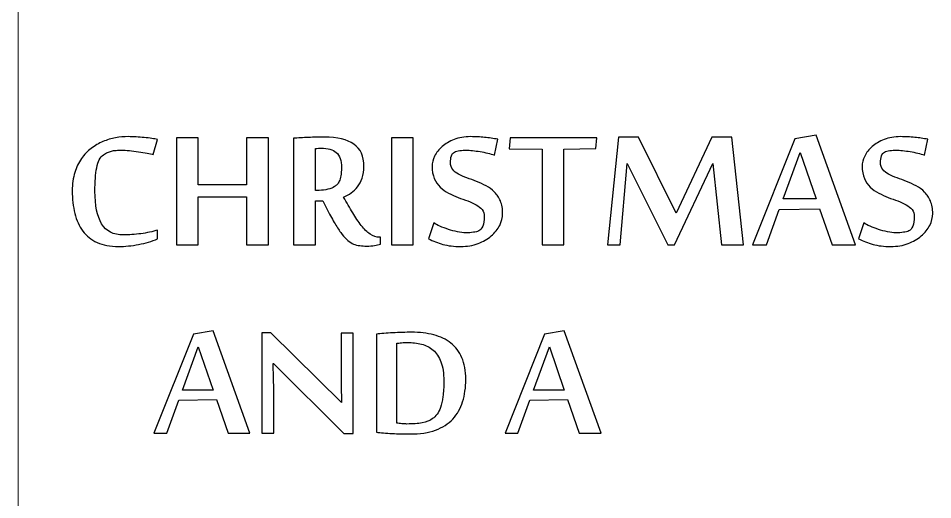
# Model space of a CAD drawing. Header units: millimetres. Extents: x -127 to 127, y -90 to 89.
# Drawn here: x -0.2 to 67.6, y 4.6 to 40.3 of the extents above; entities that cross this region are included whole.
import ezdxf

# ---------------------------------------------------------------- set-up
doc = ezdxf.new("R2010")
doc.units = ezdxf.units.MM
doc.header["$MEASUREMENT"] = 0
doc.layers.add('Layer 1', color=7, linetype='Continuous')

msp = doc.modelspace()

# ---------------------------------------------------------------- linework, layer by layer
at = {"layer": 'Layer 1', "color": 5, "lineweight": 9}
msp.add_open_spline([(-0.2218, 88.824), (-0.2218, 88.824), (-0.2218, -89.5053), (-0.2218, -89.5053)], degree=3, dxfattribs=at)
at = {"layer": 'Layer 1'}
for points, knots in [([(7.2124, 23.398), (6.5933, 23.398), (6.0641, 23.4985), (5.6275, 23.697), (5.6275, 23.697), (5.191, 23.8954), (4.8364, 24.1785), (4.5639, 24.541), (4.5639, 24.541), (4.294, 24.9061), (4.0956, 25.3427), (3.9712, 25.848), (3.9712, 25.848), (3.8469, 26.356), (3.786, 26.9196), (3.786, 27.5387), (3.786, 27.5387), (3.786, 28.0414), (3.8469, 28.4886), (3.9686, 28.8801), (3.9686, 28.8801), (4.0903, 29.2744), (4.2543, 29.6183), (4.4607, 29.9173), (4.4607, 29.9173), (4.6671, 30.2136), (4.9105, 30.4676), (5.1883, 30.674), (5.1883, 30.674), (5.4635, 30.8804), (5.7545, 31.0471), (6.0614, 31.1767), (6.0614, 31.1767), (6.3657, 31.3064), (6.6779, 31.399), (7.0007, 31.4572), (7.0007, 31.4572), (7.3209, 31.5127), (7.6304, 31.5419), (7.932, 31.5419), (7.932, 31.5419), (8.1173, 31.5419), (8.3157, 31.5366), (8.5247, 31.5233), (8.5247, 31.5233), (8.7337, 31.5101), (8.9375, 31.4942), (9.1333, 31.4757), (9.1333, 31.4757), (9.3317, 31.4572), (9.5143, 31.436), (9.6862, 31.4096), (9.6862, 31.4096), (9.8556, 31.3857), (9.9958, 31.3593), (10.1043, 31.3328), (10.1043, 31.3328), (10.1043, 31.3328), (9.8, 30.2084), (9.8, 30.2084), (9.8, 30.2084), (9.6915, 30.2375), (9.5381, 30.2745), (9.337, 30.3142), (9.337, 30.3142), (9.1385, 30.3539), (8.9242, 30.3909), (8.6967, 30.4253), (8.6967, 30.4253), (8.4692, 30.4571), (8.2443, 30.4862), (8.0247, 30.5073), (8.0247, 30.5073), (7.8024, 30.5311), (7.6172, 30.5417), (7.4664, 30.5417), (7.4664, 30.5417), (7.3023, 30.5417), (7.1568, 30.5364), (7.0325, 30.5259), (7.0325, 30.5259), (6.9081, 30.5153), (6.7943, 30.4967), (6.6912, 30.4729), (6.6912, 30.4729), (6.5853, 30.4465), (6.4874, 30.4121), (6.3895, 30.3671), (6.3895, 30.3671), (6.2943, 30.3221), (6.1964, 30.2639), (6.0985, 30.1925), (6.0985, 30.1925), (5.8498, 30.0258), (5.6831, 29.7109), (5.5984, 29.2426), (5.5984, 29.2426), (5.5111, 28.7743), (5.4688, 28.1922), (5.4688, 27.499), (5.4688, 27.499), (5.4688, 26.438), (5.6355, 25.6337), (5.9662, 25.0807), (5.9662, 25.0807), (6.2969, 24.5304), (6.834, 24.2552), (7.5722, 24.2552), (7.5722, 24.2552), (7.7812, 24.2552), (7.9955, 24.2632), (8.2178, 24.279), (8.2178, 24.279), (8.44, 24.2923), (8.6623, 24.3161), (8.8819, 24.3478), (8.8819, 24.3478), (9.1015, 24.3769), (9.3158, 24.414), (9.5248, 24.4616), (9.5248, 24.4616), (9.7365, 24.5066), (9.9349, 24.5595), (10.1202, 24.6204), (10.1202, 24.6204), (10.1202, 24.6204), (10.1202, 23.9668), (10.1202, 23.9668), (10.1202, 23.9668), (9.9138, 23.8742), (9.6889, 23.7949), (9.4508, 23.7261), (9.4508, 23.7261), (9.21, 23.6546), (8.9613, 23.5964), (8.7099, 23.5488), (8.7099, 23.5488), (8.4559, 23.4985), (8.2019, 23.4615), (7.9506, 23.4377), (7.9506, 23.4377), (7.6966, 23.4112), (7.4505, 23.398), (7.2124, 23.398)], [0, 0, 0, 0, 0.027027, 0.027027, 0.027027, 0.027027, 0.0540541, 0.0540541, 0.0540541, 0.0540541, 0.0810811, 0.0810811, 0.0810811, 0.0810811, 0.1081081, 0.1081081, 0.1081081, 0.1081081, 0.1351351, 0.1351351, 0.1351351, 0.1351351, 0.1621622, 0.1621622, 0.1621622, 0.1621622, 0.1891892, 0.1891892, 0.1891892, 0.1891892, 0.2162162, 0.2162162, 0.2162162, 0.2162162, 0.2432432, 0.2432432, 0.2432432, 0.2432432, 0.2702703, 0.2702703, 0.2702703, 0.2702703, 0.2972973, 0.2972973, 0.2972973, 0.2972973, 0.3243243, 0.3243243, 0.3243243, 0.3243243, 0.3513514, 0.3513514, 0.3513514, 0.3513514, 0.3783784, 0.3783784, 0.3783784, 0.3783784, 0.4054054, 0.4054054, 0.4054054, 0.4054054, 0.4324324, 0.4324324, 0.4324324, 0.4324324, 0.4594595, 0.4594595, 0.4594595, 0.4594595, 0.4864865, 0.4864865, 0.4864865, 0.4864865, 0.5135135, 0.5135135, 0.5135135, 0.5135135, 0.5405405, 0.5405405, 0.5405405, 0.5405405, 0.5675676, 0.5675676, 0.5675676, 0.5675676, 0.5945946, 0.5945946, 0.5945946, 0.5945946, 0.6216216, 0.6216216, 0.6216216, 0.6216216, 0.6486486, 0.6486486, 0.6486486, 0.6486486, 0.6756757, 0.6756757, 0.6756757, 0.6756757, 0.7027027, 0.7027027, 0.7027027, 0.7027027, 0.7297297, 0.7297297, 0.7297297, 0.7297297, 0.7567568, 0.7567568, 0.7567568, 0.7567568, 0.7837838, 0.7837838, 0.7837838, 0.7837838, 0.8108108, 0.8108108, 0.8108108, 0.8108108, 0.8378378, 0.8378378, 0.8378378, 0.8378378, 0.8648649, 0.8648649, 0.8648649, 0.8648649, 0.8918919, 0.8918919, 0.8918919, 0.8918919, 0.9189189, 0.9189189, 0.9189189, 0.9189189, 0.9459459, 0.9459459, 0.9459459, 0.9459459, 1, 1, 1, 1]), ([(16.7268, 23.5091), (16.7268, 23.5091), (16.7268, 27.081), (16.7268, 27.081), (16.7268, 27.081), (16.7268, 27.081), (13.1391, 27.081), (13.1391, 27.081), (13.1391, 27.081), (13.1391, 27.081), (13.1391, 23.5091), (13.1391, 23.5091), (13.1391, 23.5091), (13.1391, 23.5091), (11.5198, 23.5091), (11.5198, 23.5091), (11.5198, 23.5091), (11.5198, 23.5091), (11.5198, 31.4466), (11.5198, 31.4466), (11.5198, 31.4466), (11.5198, 31.4466), (13.1391, 31.4466), (13.1391, 31.4466), (13.1391, 31.4466), (13.1391, 31.4466), (13.1391, 27.97), (13.1391, 27.97), (13.1391, 27.97), (13.1391, 27.97), (16.7268, 27.97), (16.7268, 27.97), (16.7268, 27.97), (16.7268, 27.97), (16.7268, 31.4466), (16.7268, 31.4466), (16.7268, 31.4466), (16.7268, 31.4466), (18.3461, 31.4466), (18.3461, 31.4466), (18.3461, 31.4466), (18.3461, 31.4466), (18.3461, 23.5091), (18.3461, 23.5091), (18.3461, 23.5091), (18.3461, 23.5091), (16.7268, 23.5091), (16.7268, 23.5091)], [0, 0, 0, 0, 0.0769231, 0.0769231, 0.0769231, 0.0769231, 0.1538462, 0.1538462, 0.1538462, 0.1538462, 0.2307692, 0.2307692, 0.2307692, 0.2307692, 0.3076923, 0.3076923, 0.3076923, 0.3076923, 0.3846154, 0.3846154, 0.3846154, 0.3846154, 0.4615385, 0.4615385, 0.4615385, 0.4615385, 0.5384615, 0.5384615, 0.5384615, 0.5384615, 0.6153846, 0.6153846, 0.6153846, 0.6153846, 0.6923077, 0.6923077, 0.6923077, 0.6923077, 0.7692308, 0.7692308, 0.7692308, 0.7692308, 0.8461538, 0.8461538, 0.8461538, 0.8461538, 1, 1, 1, 1]), ([(22.3704, 26.7794), (22.3704, 26.7794), (21.828, 26.7794), (21.828, 26.7794), (21.828, 26.7794), (21.828, 26.7794), (21.828, 23.5091), (21.828, 23.5091), (21.828, 23.5091), (21.828, 23.5091), (20.2087, 23.5091), (20.2087, 23.5091), (20.2087, 23.5091), (20.2087, 23.5091), (20.2087, 31.4254), (20.2087, 31.4254), (20.2087, 31.4254), (20.3701, 31.436), (20.5421, 31.4466), (20.7326, 31.4572), (20.7326, 31.4572), (20.9205, 31.4651), (21.1136, 31.4757), (21.312, 31.4836), (21.312, 31.4836), (21.5131, 31.4916), (21.7142, 31.4969), (21.9179, 31.5022), (21.9179, 31.5022), (22.1217, 31.5075), (22.3175, 31.5101), (22.5027, 31.5101), (22.5027, 31.5101), (23.4631, 31.5101), (24.1907, 31.3355), (24.6881, 30.9836), (24.6881, 30.9836), (25.1829, 30.6317), (25.4316, 30.0866), (25.4316, 29.3432), (25.4316, 29.3432), (25.4316, 29.0124), (25.3893, 28.724), (25.3046, 28.4753), (25.3046, 28.4753), (25.2173, 28.2266), (25.1062, 28.0123), (24.9659, 27.8297), (24.9659, 27.8297), (24.8284, 27.6445), (24.667, 27.4911), (24.487, 27.3667), (24.487, 27.3667), (24.3045, 27.245), (24.1166, 27.1392), (23.9208, 27.0492), (23.9208, 27.0492), (24.159, 26.6444), (24.3839, 26.2608), (24.5982, 25.9009), (24.5982, 25.9009), (24.8125, 25.5411), (25.0241, 25.2262), (25.2358, 24.9564), (25.2358, 24.9564), (25.4475, 24.6865), (25.6644, 24.4722), (25.8867, 24.3161), (25.8867, 24.3161), (26.1089, 24.16), (26.3471, 24.0806), (26.5984, 24.0806), (26.5984, 24.0806), (26.5984, 24.0806), (26.654, 24.0806), (26.654, 24.0806), (26.654, 24.0806), (26.654, 24.0806), (26.654, 23.57), (26.654, 23.57), (26.654, 23.57), (26.5243, 23.5303), (26.3788, 23.4959), (26.2121, 23.4694), (26.2121, 23.4694), (26.0481, 23.443), (25.8602, 23.4297), (25.6539, 23.4297), (25.6539, 23.4297), (25.4581, 23.4297), (25.2781, 23.4403), (25.1167, 23.4615), (25.1167, 23.4615), (24.9527, 23.48), (24.8019, 23.5223), (24.659, 23.5805), (24.659, 23.5805), (24.5161, 23.6387), (24.3786, 23.7261), (24.241, 23.8398), (24.241, 23.8398), (24.1034, 23.9536), (23.9632, 24.1018), (23.8176, 24.2896), (23.8176, 24.2896), (23.6748, 24.4748), (23.5187, 24.7024), (23.3546, 24.9722), (23.3546, 24.9722), (23.1879, 25.2448), (23.008, 25.5676), (22.8122, 25.9433), (22.8122, 25.9433), (22.8122, 25.9433), (22.3704, 26.7794), (22.3704, 26.7794)], [0, 0, 0, 0, 0.0333333, 0.0333333, 0.0333333, 0.0333333, 0.0666667, 0.0666667, 0.0666667, 0.0666667, 0.1, 0.1, 0.1, 0.1, 0.1333333, 0.1333333, 0.1333333, 0.1333333, 0.1666667, 0.1666667, 0.1666667, 0.1666667, 0.2, 0.2, 0.2, 0.2, 0.2333333, 0.2333333, 0.2333333, 0.2333333, 0.2666667, 0.2666667, 0.2666667, 0.2666667, 0.3, 0.3, 0.3, 0.3, 0.3333333, 0.3333333, 0.3333333, 0.3333333, 0.3666667, 0.3666667, 0.3666667, 0.3666667, 0.4, 0.4, 0.4, 0.4, 0.4333333, 0.4333333, 0.4333333, 0.4333333, 0.4666667, 0.4666667, 0.4666667, 0.4666667, 0.5, 0.5, 0.5, 0.5, 0.5333333, 0.5333333, 0.5333333, 0.5333333, 0.5666667, 0.5666667, 0.5666667, 0.5666667, 0.6, 0.6, 0.6, 0.6, 0.6333333, 0.6333333, 0.6333333, 0.6333333, 0.6666667, 0.6666667, 0.6666667, 0.6666667, 0.7, 0.7, 0.7, 0.7, 0.7333333, 0.7333333, 0.7333333, 0.7333333, 0.7666667, 0.7666667, 0.7666667, 0.7666667, 0.8, 0.8, 0.8, 0.8, 0.8333333, 0.8333333, 0.8333333, 0.8333333, 0.8666667, 0.8666667, 0.8666667, 0.8666667, 0.9, 0.9, 0.9, 0.9, 0.9333333, 0.9333333, 0.9333333, 0.9333333, 1, 1, 1, 1]), ([(29.0908, 23.5091), (29.0908, 23.5091), (27.4715, 23.5091), (27.4715, 23.5091), (27.4715, 23.5091), (27.4715, 23.5091), (27.4715, 31.4466), (27.4715, 31.4466), (27.4715, 31.4466), (27.4715, 31.4466), (29.0908, 31.4466), (29.0908, 31.4466), (29.0908, 31.4466), (29.0908, 31.4466), (29.0908, 23.5091), (29.0908, 23.5091)], [0, 0, 0, 0, 0.2, 0.2, 0.2, 0.2, 0.4, 0.4, 0.4, 0.4, 0.6, 0.6, 0.6, 0.6, 1, 1, 1, 1]), ([(35.7292, 25.8321), (35.7292, 25.5437), (35.6551, 25.2554), (35.5096, 24.9643), (35.5096, 24.9643), (35.3614, 24.6759), (35.1524, 24.414), (34.8799, 24.1811), (34.8799, 24.1811), (34.61, 23.9483), (34.2819, 23.7605), (33.9009, 23.6149), (33.9009, 23.6149), (33.5173, 23.4694), (33.0887, 23.398), (32.6151, 23.398), (32.6151, 23.398), (32.3558, 23.398), (32.1203, 23.4112), (31.906, 23.4377), (31.906, 23.4377), (31.6917, 23.4615), (31.4879, 23.5012), (31.2974, 23.5514), (31.2974, 23.5514), (31.1069, 23.6044), (30.9244, 23.6652), (30.7471, 23.734), (30.7471, 23.734), (30.5725, 23.8028), (30.3952, 23.8822), (30.2206, 23.9695), (30.2206, 23.9695), (30.2206, 23.9695), (30.6175, 25.1442), (30.6175, 25.1442), (30.6175, 25.1442), (30.7312, 25.0675), (30.8847, 24.9855), (31.0778, 24.9035), (31.0778, 24.9035), (31.271, 24.8188), (31.48, 24.7394), (31.6996, 24.668), (31.6996, 24.668), (31.9192, 24.5965), (32.1415, 24.5357), (32.369, 24.4881), (32.369, 24.4881), (32.5965, 24.4378), (32.8056, 24.414), (32.9908, 24.414), (32.9908, 24.414), (33.4194, 24.414), (33.7422, 24.4616), (33.9591, 24.5542), (33.9591, 24.5542), (34.0782, 24.6045), (34.1761, 24.7209), (34.2502, 24.9035), (34.2502, 24.9035), (34.3269, 25.0834), (34.364, 25.3215), (34.364, 25.6152), (34.364, 25.6152), (34.364, 25.8242), (34.3084, 25.9962), (34.1973, 26.1311), (34.1973, 26.1311), (34.0861, 26.2687), (33.9406, 26.3904), (33.7581, 26.4936), (33.7581, 26.4936), (33.5781, 26.5968), (33.3691, 26.6894), (33.1363, 26.7714), (33.1363, 26.7714), (32.9035, 26.8534), (32.668, 26.9434), (32.4272, 27.036), (32.4272, 27.036), (32.1864, 27.1286), (31.951, 27.2371), (31.7181, 27.3588), (31.7181, 27.3588), (31.4853, 27.4779), (31.2763, 27.6287), (31.0963, 27.8086), (31.0963, 27.8086), (30.9138, 27.9859), (30.7683, 28.2002), (30.6571, 28.4515), (30.6571, 28.4515), (30.546, 28.7029), (30.4905, 29.0045), (30.4905, 29.3617), (30.4905, 29.3617), (30.4905, 29.5945), (30.554, 29.8406), (30.681, 30.0999), (30.681, 30.0999), (30.808, 30.3592), (30.9905, 30.592), (31.2339, 30.8063), (31.2339, 30.8063), (31.4773, 31.018), (31.7763, 31.1926), (32.1282, 31.3328), (32.1282, 31.3328), (32.4828, 31.4731), (32.8876, 31.5419), (33.3427, 31.5419), (33.3427, 31.5419), (33.7078, 31.5419), (34.0597, 31.5233), (34.3931, 31.4889), (34.3931, 31.4889), (34.7238, 31.4519), (35.0492, 31.4069), (35.3641, 31.3487), (35.3641, 31.3487), (35.3641, 31.3487), (35.1154, 30.1766), (35.1154, 30.1766), (35.1154, 30.1766), (34.9672, 30.2269), (34.8005, 30.2745), (34.618, 30.3168), (34.618, 30.3168), (34.4327, 30.3618), (34.2475, 30.4015), (34.0544, 30.4332), (34.0544, 30.4332), (33.8639, 30.465), (33.6787, 30.4915), (33.4988, 30.5126), (33.4988, 30.5126), (33.3162, 30.5311), (33.1575, 30.5417), (33.0172, 30.5417), (33.0172, 30.5417), (32.8664, 30.5417), (32.7103, 30.5338), (32.5489, 30.5153), (32.5489, 30.5153), (32.3875, 30.4967), (32.2526, 30.4597), (32.1494, 30.4041), (32.1494, 30.4041), (32.0462, 30.3459), (31.9721, 30.248), (31.9245, 30.1105), (31.9245, 30.1105), (31.8795, 29.9729), (31.8557, 29.8062), (31.8557, 29.6104), (31.8557, 29.6104), (31.8557, 29.4093), (31.9113, 29.24), (32.0224, 29.1077), (32.0224, 29.1077), (32.1335, 28.9727), (32.279, 28.8563), (32.459, 28.7584), (32.459, 28.7584), (32.6415, 28.6579), (32.8479, 28.5679), (33.0807, 28.4859), (33.0807, 28.4859), (33.3109, 28.4039), (33.549, 28.3139), (33.7925, 28.2187), (33.7925, 28.2187), (34.0359, 28.1234), (34.274, 28.015), (34.5042, 27.8932), (34.5042, 27.8932), (34.737, 27.7715), (34.9434, 27.6181), (35.126, 27.4355), (35.126, 27.4355), (35.3059, 27.2503), (35.4514, 27.0307), (35.5625, 26.7714), (35.5625, 26.7714), (35.6736, 26.5121), (35.7292, 26.1999), (35.7292, 25.8321)], [0, 0, 0, 0, 0.0208333, 0.0208333, 0.0208333, 0.0208333, 0.0416667, 0.0416667, 0.0416667, 0.0416667, 0.0625, 0.0625, 0.0625, 0.0625, 0.0833333, 0.0833333, 0.0833333, 0.0833333, 0.1041667, 0.1041667, 0.1041667, 0.1041667, 0.125, 0.125, 0.125, 0.125, 0.1458333, 0.1458333, 0.1458333, 0.1458333, 0.1666667, 0.1666667, 0.1666667, 0.1666667, 0.1875, 0.1875, 0.1875, 0.1875, 0.2083333, 0.2083333, 0.2083333, 0.2083333, 0.2291667, 0.2291667, 0.2291667, 0.2291667, 0.25, 0.25, 0.25, 0.25, 0.2708333, 0.2708333, 0.2708333, 0.2708333, 0.2916667, 0.2916667, 0.2916667, 0.2916667, 0.3125, 0.3125, 0.3125, 0.3125, 0.3333333, 0.3333333, 0.3333333, 0.3333333, 0.3541667, 0.3541667, 0.3541667, 0.3541667, 0.375, 0.375, 0.375, 0.375, 0.3958333, 0.3958333, 0.3958333, 0.3958333, 0.4166667, 0.4166667, 0.4166667, 0.4166667, 0.4375, 0.4375, 0.4375, 0.4375, 0.4583333, 0.4583333, 0.4583333, 0.4583333, 0.4791667, 0.4791667, 0.4791667, 0.4791667, 0.5, 0.5, 0.5, 0.5, 0.5208333, 0.5208333, 0.5208333, 0.5208333, 0.5416667, 0.5416667, 0.5416667, 0.5416667, 0.5625, 0.5625, 0.5625, 0.5625, 0.5833333, 0.5833333, 0.5833333, 0.5833333, 0.6041667, 0.6041667, 0.6041667, 0.6041667, 0.625, 0.625, 0.625, 0.625, 0.6458333, 0.6458333, 0.6458333, 0.6458333, 0.6666667, 0.6666667, 0.6666667, 0.6666667, 0.6875, 0.6875, 0.6875, 0.6875, 0.7083333, 0.7083333, 0.7083333, 0.7083333, 0.7291667, 0.7291667, 0.7291667, 0.7291667, 0.75, 0.75, 0.75, 0.75, 0.7708333, 0.7708333, 0.7708333, 0.7708333, 0.7916667, 0.7916667, 0.7916667, 0.7916667, 0.8125, 0.8125, 0.8125, 0.8125, 0.8333333, 0.8333333, 0.8333333, 0.8333333, 0.8541667, 0.8541667, 0.8541667, 0.8541667, 0.875, 0.875, 0.875, 0.875, 0.8958333, 0.8958333, 0.8958333, 0.8958333, 0.9166667, 0.9166667, 0.9166667, 0.9166667, 0.9375, 0.9375, 0.9375, 0.9375, 0.9583333, 0.9583333, 0.9583333, 0.9583333, 1, 1, 1, 1]), ([(38.6555, 23.5091), (38.6555, 23.5091), (38.6555, 30.6052), (38.6555, 30.6052), (38.6555, 30.6052), (38.6555, 30.6052), (36.2107, 30.6449), (36.2107, 30.6449), (36.2107, 30.6449), (36.2107, 30.6449), (36.2875, 31.4466), (36.2875, 31.4466), (36.2875, 31.4466), (36.2875, 31.4466), (42.7195, 31.4466), (42.7195, 31.4466), (42.7195, 31.4466), (42.7195, 31.4466), (42.6427, 30.6661), (42.6427, 30.6661), (42.6427, 30.6661), (42.6427, 30.6661), (40.2747, 30.6052), (40.2747, 30.6052), (40.2747, 30.6052), (40.2747, 30.6052), (40.2747, 23.5091), (40.2747, 23.5091), (40.2747, 23.5091), (40.2747, 23.5091), (38.6555, 23.5091), (38.6555, 23.5091)], [0, 0, 0, 0, 0.1111111, 0.1111111, 0.1111111, 0.1111111, 0.2222222, 0.2222222, 0.2222222, 0.2222222, 0.3333333, 0.3333333, 0.3333333, 0.3333333, 0.4444444, 0.4444444, 0.4444444, 0.4444444, 0.5555556, 0.5555556, 0.5555556, 0.5555556, 0.6666667, 0.6666667, 0.6666667, 0.6666667, 0.7777778, 0.7777778, 0.7777778, 0.7777778, 1, 1, 1, 1]), ([(51.9799, 23.5091), (51.9799, 23.5091), (51.329, 29.5575), (51.329, 29.5575), (51.329, 29.5575), (51.329, 29.5575), (48.4715, 23.5091), (48.4715, 23.5091), (48.4715, 23.5091), (48.4715, 23.5091), (47.9768, 23.5091), (47.9768, 23.5091), (47.9768, 23.5091), (47.9768, 23.5091), (44.9737, 29.5575), (44.9737, 29.5575), (44.9737, 29.5575), (44.9737, 29.5575), (44.4393, 23.5091), (44.4393, 23.5091), (44.4393, 23.5091), (44.4393, 23.5091), (43.5027, 23.5091), (43.5027, 23.5091), (43.5027, 23.5091), (43.5027, 23.5091), (44.3176, 31.4942), (44.3176, 31.4942), (44.3176, 31.4942), (44.3176, 31.4942), (45.8178, 31.4942), (45.8178, 31.4942), (45.8178, 31.4942), (45.8178, 31.4942), (48.6038, 25.8718), (48.6038, 25.8718), (48.6038, 25.8718), (48.6038, 25.8718), (51.2655, 31.4942), (51.2655, 31.4942), (51.2655, 31.4942), (51.2655, 31.4942), (52.7313, 31.4942), (52.7313, 31.4942), (52.7313, 31.4942), (52.7313, 31.4942), (53.615, 23.5091), (53.615, 23.5091), (53.615, 23.5091), (53.615, 23.5091), (51.9799, 23.5091), (51.9799, 23.5091)], [0, 0, 0, 0, 0.0714286, 0.0714286, 0.0714286, 0.0714286, 0.1428571, 0.1428571, 0.1428571, 0.1428571, 0.2142857, 0.2142857, 0.2142857, 0.2142857, 0.2857143, 0.2857143, 0.2857143, 0.2857143, 0.3571429, 0.3571429, 0.3571429, 0.3571429, 0.4285714, 0.4285714, 0.4285714, 0.4285714, 0.5, 0.5, 0.5, 0.5, 0.5714286, 0.5714286, 0.5714286, 0.5714286, 0.6428571, 0.6428571, 0.6428571, 0.6428571, 0.7142857, 0.7142857, 0.7142857, 0.7142857, 0.7857143, 0.7857143, 0.7857143, 0.7857143, 0.8571429, 0.8571429, 0.8571429, 0.8571429, 1, 1, 1, 1]), ([(60.1767, 23.5091), (60.1767, 23.5091), (59.2506, 26.184), (59.2506, 26.184), (59.2506, 26.184), (59.2506, 26.184), (56.2609, 26.1444), (56.2609, 26.1444), (56.2609, 26.1444), (56.2609, 26.1444), (55.3004, 23.5091), (55.3004, 23.5091), (55.3004, 23.5091), (55.3004, 23.5091), (54.2765, 23.5091), (54.2765, 23.5091), (54.2765, 23.5091), (54.2765, 23.5091), (57.4197, 31.3805), (57.4197, 31.3805), (57.4197, 31.3805), (57.4197, 31.3805), (58.9861, 31.653), (58.9861, 31.653), (58.9861, 31.653), (58.9861, 31.653), (61.9124, 23.5091), (61.9124, 23.5091), (61.9124, 23.5091), (61.9124, 23.5091), (60.1767, 23.5091), (60.1767, 23.5091)], [0, 0, 0, 0, 0.1111111, 0.1111111, 0.1111111, 0.1111111, 0.2222222, 0.2222222, 0.2222222, 0.2222222, 0.3333333, 0.3333333, 0.3333333, 0.3333333, 0.4444444, 0.4444444, 0.4444444, 0.4444444, 0.5555556, 0.5555556, 0.5555556, 0.5555556, 0.6666667, 0.6666667, 0.6666667, 0.6666667, 0.7777778, 0.7777778, 0.7777778, 0.7777778, 1, 1, 1, 1]), ([(67.6485, 25.8321), (67.6485, 25.5437), (67.5744, 25.2554), (67.4289, 24.9643), (67.4289, 24.9643), (67.2807, 24.6759), (67.0717, 24.414), (66.7992, 24.1811), (66.7992, 24.1811), (66.5293, 23.9483), (66.2012, 23.7605), (65.8202, 23.6149), (65.8202, 23.6149), (65.4366, 23.4694), (65.008, 23.398), (64.5344, 23.398), (64.5344, 23.398), (64.2751, 23.398), (64.0396, 23.4112), (63.8253, 23.4377), (63.8253, 23.4377), (63.611, 23.4615), (63.4072, 23.5012), (63.2167, 23.5514), (63.2167, 23.5514), (63.0262, 23.6044), (62.8437, 23.6652), (62.6664, 23.734), (62.6664, 23.734), (62.4918, 23.8028), (62.3145, 23.8822), (62.1399, 23.9695), (62.1399, 23.9695), (62.1399, 23.9695), (62.5368, 25.1442), (62.5368, 25.1442), (62.5368, 25.1442), (62.6505, 25.0675), (62.804, 24.9855), (62.9971, 24.9035), (62.9971, 24.9035), (63.1903, 24.8188), (63.3993, 24.7394), (63.6189, 24.668), (63.6189, 24.668), (63.8385, 24.5965), (64.0608, 24.5357), (64.2883, 24.4881), (64.2883, 24.4881), (64.5158, 24.4378), (64.7249, 24.414), (64.9101, 24.414), (64.9101, 24.414), (65.3387, 24.414), (65.6615, 24.4616), (65.8784, 24.5542), (65.8784, 24.5542), (65.9975, 24.6045), (66.0954, 24.7209), (66.1695, 24.9035), (66.1695, 24.9035), (66.2462, 25.0834), (66.2833, 25.3215), (66.2833, 25.6152), (66.2833, 25.6152), (66.2833, 25.8242), (66.2277, 25.9962), (66.1166, 26.1311), (66.1166, 26.1311), (66.0054, 26.2687), (65.8599, 26.3904), (65.6774, 26.4936), (65.6774, 26.4936), (65.4974, 26.5968), (65.2884, 26.6894), (65.0556, 26.7714), (65.0556, 26.7714), (64.8228, 26.8534), (64.5873, 26.9434), (64.3465, 27.036), (64.3465, 27.036), (64.1057, 27.1286), (63.8703, 27.2371), (63.6374, 27.3588), (63.6374, 27.3588), (63.4046, 27.4779), (63.1956, 27.6287), (63.0156, 27.8086), (63.0156, 27.8086), (62.8331, 27.9859), (62.6876, 28.2002), (62.5764, 28.4515), (62.5764, 28.4515), (62.4653, 28.7029), (62.4098, 29.0045), (62.4098, 29.3617), (62.4098, 29.3617), (62.4098, 29.5945), (62.4733, 29.8406), (62.6003, 30.0999), (62.6003, 30.0999), (62.7273, 30.3592), (62.9098, 30.592), (63.1532, 30.8063), (63.1532, 30.8063), (63.3966, 31.018), (63.6956, 31.1926), (64.0475, 31.3328), (64.0475, 31.3328), (64.4021, 31.4731), (64.8069, 31.5419), (65.262, 31.5419), (65.262, 31.5419), (65.6271, 31.5419), (65.979, 31.5233), (66.3124, 31.4889), (66.3124, 31.4889), (66.6431, 31.4519), (66.9685, 31.4069), (67.2834, 31.3487), (67.2834, 31.3487), (67.2834, 31.3487), (67.0347, 30.1766), (67.0347, 30.1766), (67.0347, 30.1766), (66.8865, 30.2269), (66.7198, 30.2745), (66.5373, 30.3168), (66.5373, 30.3168), (66.352, 30.3618), (66.1668, 30.4015), (65.9737, 30.4332), (65.9737, 30.4332), (65.7832, 30.465), (65.598, 30.4915), (65.4181, 30.5126), (65.4181, 30.5126), (65.2355, 30.5311), (65.0768, 30.5417), (64.9365, 30.5417), (64.9365, 30.5417), (64.7857, 30.5417), (64.6296, 30.5338), (64.4682, 30.5153), (64.4682, 30.5153), (64.3068, 30.4967), (64.1719, 30.4597), (64.0687, 30.4041), (64.0687, 30.4041), (63.9655, 30.3459), (63.8914, 30.248), (63.8438, 30.1105), (63.8438, 30.1105), (63.7988, 29.9729), (63.775, 29.8062), (63.775, 29.6104), (63.775, 29.6104), (63.775, 29.4093), (63.8306, 29.24), (63.9417, 29.1077), (63.9417, 29.1077), (64.0528, 28.9727), (64.1983, 28.8563), (64.3783, 28.7584), (64.3783, 28.7584), (64.5608, 28.6579), (64.7672, 28.5679), (65, 28.4859), (65, 28.4859), (65.2302, 28.4039), (65.4683, 28.3139), (65.7118, 28.2187), (65.7118, 28.2187), (65.9552, 28.1234), (66.1933, 28.015), (66.4235, 27.8932), (66.4235, 27.8932), (66.6563, 27.7715), (66.8627, 27.6181), (67.0453, 27.4355), (67.0453, 27.4355), (67.2252, 27.2503), (67.3707, 27.0307), (67.4818, 26.7714), (67.4818, 26.7714), (67.5929, 26.5121), (67.6485, 26.1999), (67.6485, 25.8321)], [0, 0, 0, 0, 0.0208333, 0.0208333, 0.0208333, 0.0208333, 0.0416667, 0.0416667, 0.0416667, 0.0416667, 0.0625, 0.0625, 0.0625, 0.0625, 0.0833333, 0.0833333, 0.0833333, 0.0833333, 0.1041667, 0.1041667, 0.1041667, 0.1041667, 0.125, 0.125, 0.125, 0.125, 0.1458333, 0.1458333, 0.1458333, 0.1458333, 0.1666667, 0.1666667, 0.1666667, 0.1666667, 0.1875, 0.1875, 0.1875, 0.1875, 0.2083333, 0.2083333, 0.2083333, 0.2083333, 0.2291667, 0.2291667, 0.2291667, 0.2291667, 0.25, 0.25, 0.25, 0.25, 0.2708333, 0.2708333, 0.2708333, 0.2708333, 0.2916667, 0.2916667, 0.2916667, 0.2916667, 0.3125, 0.3125, 0.3125, 0.3125, 0.3333333, 0.3333333, 0.3333333, 0.3333333, 0.3541667, 0.3541667, 0.3541667, 0.3541667, 0.375, 0.375, 0.375, 0.375, 0.3958333, 0.3958333, 0.3958333, 0.3958333, 0.4166667, 0.4166667, 0.4166667, 0.4166667, 0.4375, 0.4375, 0.4375, 0.4375, 0.4583333, 0.4583333, 0.4583333, 0.4583333, 0.4791667, 0.4791667, 0.4791667, 0.4791667, 0.5, 0.5, 0.5, 0.5, 0.5208333, 0.5208333, 0.5208333, 0.5208333, 0.5416667, 0.5416667, 0.5416667, 0.5416667, 0.5625, 0.5625, 0.5625, 0.5625, 0.5833333, 0.5833333, 0.5833333, 0.5833333, 0.6041667, 0.6041667, 0.6041667, 0.6041667, 0.625, 0.625, 0.625, 0.625, 0.6458333, 0.6458333, 0.6458333, 0.6458333, 0.6666667, 0.6666667, 0.6666667, 0.6666667, 0.6875, 0.6875, 0.6875, 0.6875, 0.7083333, 0.7083333, 0.7083333, 0.7083333, 0.7291667, 0.7291667, 0.7291667, 0.7291667, 0.75, 0.75, 0.75, 0.75, 0.7708333, 0.7708333, 0.7708333, 0.7708333, 0.7916667, 0.7916667, 0.7916667, 0.7916667, 0.8125, 0.8125, 0.8125, 0.8125, 0.8333333, 0.8333333, 0.8333333, 0.8333333, 0.8541667, 0.8541667, 0.8541667, 0.8541667, 0.875, 0.875, 0.875, 0.875, 0.8958333, 0.8958333, 0.8958333, 0.8958333, 0.9166667, 0.9166667, 0.9166667, 0.9166667, 0.9375, 0.9375, 0.9375, 0.9375, 0.9583333, 0.9583333, 0.9583333, 0.9583333, 1, 1, 1, 1]), ([(22.1058, 27.5572), (22.3333, 27.5572), (22.5529, 27.5837), (22.762, 27.6392), (22.762, 27.6392), (22.971, 27.6922), (23.135, 27.761), (23.2541, 27.843), (23.2541, 27.843), (23.3149, 27.8853), (23.3784, 27.9356), (23.4393, 27.9938), (23.4393, 27.9938), (23.5001, 28.0546), (23.5557, 28.1367), (23.606, 28.2425), (23.606, 28.2425), (23.6536, 28.3483), (23.6933, 28.4806), (23.7224, 28.642), (23.7224, 28.642), (23.7515, 28.8008), (23.7647, 29.0019), (23.7647, 29.2453), (23.7647, 29.2453), (23.7647, 29.5125), (23.733, 29.74), (23.6668, 29.9252), (23.6668, 29.9252), (23.6033, 30.1105), (23.5081, 30.2613), (23.3811, 30.3724), (23.3811, 30.3724), (23.2541, 30.4809), (23.098, 30.5629), (22.9128, 30.6105), (22.9128, 30.6105), (22.7276, 30.6608), (22.5106, 30.6846), (22.2619, 30.6846), (22.2619, 30.6846), (22.2037, 30.6846), (22.1349, 30.682), (22.0529, 30.6767), (22.0529, 30.6767), (21.9709, 30.6714), (21.8941, 30.6634), (21.828, 30.6529), (21.828, 30.6529), (21.828, 30.6529), (21.828, 27.5572), (21.828, 27.5572), (21.828, 27.5572), (21.828, 27.5572), (22.1058, 27.5572), (22.1058, 27.5572)], [0, 0, 0, 0, 0.0666667, 0.0666667, 0.0666667, 0.0666667, 0.1333333, 0.1333333, 0.1333333, 0.1333333, 0.2, 0.2, 0.2, 0.2, 0.2666667, 0.2666667, 0.2666667, 0.2666667, 0.3333333, 0.3333333, 0.3333333, 0.3333333, 0.4, 0.4, 0.4, 0.4, 0.4666667, 0.4666667, 0.4666667, 0.4666667, 0.5333333, 0.5333333, 0.5333333, 0.5333333, 0.6, 0.6, 0.6, 0.6, 0.6666667, 0.6666667, 0.6666667, 0.6666667, 0.7333333, 0.7333333, 0.7333333, 0.7333333, 0.8, 0.8, 0.8, 0.8, 0.8666667, 0.8666667, 0.8666667, 0.8666667, 1, 1, 1, 1]), ([(58.9887, 26.9381), (58.9887, 26.9381), (57.8007, 30.3671), (57.8007, 30.3671), (57.8007, 30.3671), (57.8007, 30.3671), (56.5413, 26.9381), (56.5413, 26.9381), (56.5413, 26.9381), (56.5413, 26.9381), (58.9887, 26.9381), (58.9887, 26.9381)], [0, 0, 0, 0, 0.25, 0.25, 0.25, 0.25, 0.5, 0.5, 0.5, 0.5, 1, 1, 1, 1]), ([(15.352, 9.5546), (15.352, 9.5546), (14.4877, 12.0512), (14.4877, 12.0512), (14.4877, 12.0512), (14.4877, 12.0512), (11.6972, 12.0142), (11.6972, 12.0142), (11.6972, 12.0142), (11.6972, 12.0142), (10.8008, 9.5546), (10.8008, 9.5546), (10.8008, 9.5546), (10.8008, 9.5546), (9.8451, 9.5546), (9.8451, 9.5546), (9.8451, 9.5546), (9.8451, 9.5546), (12.7788, 16.9012), (12.7788, 16.9012), (12.7788, 16.9012), (12.7788, 16.9012), (14.2407, 17.1556), (14.2407, 17.1556), (14.2407, 17.1556), (14.2407, 17.1556), (16.9719, 9.5546), (16.9719, 9.5546), (16.9719, 9.5546), (16.9719, 9.5546), (15.352, 9.5546), (15.352, 9.5546)], [0, 0, 0, 0, 0.1111111, 0.1111111, 0.1111111, 0.1111111, 0.2222222, 0.2222222, 0.2222222, 0.2222222, 0.3333333, 0.3333333, 0.3333333, 0.3333333, 0.4444444, 0.4444444, 0.4444444, 0.4444444, 0.5555556, 0.5555556, 0.5555556, 0.5555556, 0.6666667, 0.6666667, 0.6666667, 0.6666667, 0.7777778, 0.7777778, 0.7777778, 0.7777778, 1, 1, 1, 1]), ([(23.9432, 9.525), (23.9432, 9.525), (18.7178, 14.7108), (18.7178, 14.7108), (18.7178, 14.7108), (18.7178, 14.7108), (18.6981, 14.7108), (18.6981, 14.7108), (18.6981, 14.7108), (18.7055, 14.2762), (18.7154, 13.8761), (18.7253, 13.5107), (18.7253, 13.5107), (18.7302, 13.3551), (18.7351, 13.1995), (18.7376, 13.0439), (18.7376, 13.0439), (18.7401, 12.8859), (18.7425, 12.7427), (18.745, 12.6093), (18.745, 12.6093), (18.7475, 12.4784), (18.7499, 12.3624), (18.7524, 12.2636), (18.7524, 12.2636), (18.7549, 12.1648), (18.7549, 12.0932), (18.7549, 12.0487), (18.7549, 12.0487), (18.7549, 12.0487), (18.7549, 9.5546), (18.7549, 9.5546), (18.7549, 9.5546), (18.7549, 9.5546), (17.8659, 9.5546), (17.8659, 9.5546), (17.8659, 9.5546), (17.8659, 9.5546), (17.8659, 17.0074), (17.8659, 17.0074), (17.8659, 17.0074), (17.8659, 17.0074), (18.5302, 17.0074), (18.5302, 17.0074), (18.5302, 17.0074), (18.5302, 17.0074), (23.7629, 11.8364), (23.7629, 11.8364), (23.7629, 11.8364), (23.7629, 11.8364), (23.7703, 11.8364), (23.7703, 11.8364), (23.7703, 11.8364), (23.7605, 12.2364), (23.7531, 12.6093), (23.7481, 12.9575), (23.7481, 12.9575), (23.7481, 13.1057), (23.7456, 13.2563), (23.7432, 13.4094), (23.7432, 13.4094), (23.7407, 13.56), (23.7382, 13.7057), (23.7358, 13.8416), (23.7358, 13.8416), (23.7333, 13.9799), (23.7333, 14.1058), (23.7333, 14.2219), (23.7333, 14.2219), (23.7333, 14.3379), (23.7333, 14.4318), (23.7333, 14.5034), (23.7333, 14.5034), (23.7333, 14.5034), (23.7333, 16.9629), (23.7333, 16.9629), (23.7333, 16.9629), (23.7333, 16.9629), (24.6223, 16.9629), (24.6223, 16.9629), (24.6223, 16.9629), (24.6223, 16.9629), (24.6223, 9.525), (24.6223, 9.525), (24.6223, 9.525), (24.6223, 9.525), (23.9432, 9.525), (23.9432, 9.525)], [0, 0, 0, 0, 0.0434783, 0.0434783, 0.0434783, 0.0434783, 0.0869565, 0.0869565, 0.0869565, 0.0869565, 0.1304348, 0.1304348, 0.1304348, 0.1304348, 0.173913, 0.173913, 0.173913, 0.173913, 0.2173913, 0.2173913, 0.2173913, 0.2173913, 0.2608696, 0.2608696, 0.2608696, 0.2608696, 0.3043478, 0.3043478, 0.3043478, 0.3043478, 0.3478261, 0.3478261, 0.3478261, 0.3478261, 0.3913043, 0.3913043, 0.3913043, 0.3913043, 0.4347826, 0.4347826, 0.4347826, 0.4347826, 0.4782609, 0.4782609, 0.4782609, 0.4782609, 0.5217391, 0.5217391, 0.5217391, 0.5217391, 0.5652174, 0.5652174, 0.5652174, 0.5652174, 0.6086957, 0.6086957, 0.6086957, 0.6086957, 0.6521739, 0.6521739, 0.6521739, 0.6521739, 0.6956522, 0.6956522, 0.6956522, 0.6956522, 0.7391304, 0.7391304, 0.7391304, 0.7391304, 0.7826087, 0.7826087, 0.7826087, 0.7826087, 0.826087, 0.826087, 0.826087, 0.826087, 0.8695652, 0.8695652, 0.8695652, 0.8695652, 0.9130435, 0.9130435, 0.9130435, 0.9130435, 1, 1, 1, 1]), ([(26.3534, 16.8987), (26.5114, 16.9185), (26.6966, 16.9383), (26.909, 16.9531), (26.909, 16.9531), (27.1214, 16.9704), (27.3461, 16.9852), (27.5807, 16.9975), (27.5807, 16.9975), (27.8178, 17.0099), (28.0548, 17.0197), (28.2919, 17.0272), (28.2919, 17.0272), (28.5314, 17.0346), (28.7562, 17.037), (28.9685, 17.037), (28.9685, 17.037), (29.5711, 17.037), (30.1168, 16.9728), (30.6107, 16.8444), (30.6107, 16.8444), (31.1046, 16.7185), (31.5294, 16.5135), (31.8825, 16.2345), (31.8825, 16.2345), (32.2356, 15.9554), (32.5097, 15.5949), (32.7023, 15.1528), (32.7023, 15.1528), (32.895, 14.7083), (32.9913, 14.1749), (32.9913, 13.5477), (32.9913, 13.5477), (32.9913, 12.9353), (32.9147, 12.3821), (32.7591, 11.8833), (32.7591, 11.8833), (32.606, 11.3845), (32.364, 10.9572), (32.0307, 10.6041), (32.0307, 10.6041), (31.6973, 10.251), (31.2701, 9.9769), (30.749, 9.7843), (30.749, 9.7843), (30.2255, 9.5916), (29.5933, 9.4953), (28.8525, 9.4953), (28.8525, 9.4953), (28.645, 9.4953), (28.4277, 9.4978), (28.1981, 9.5052), (28.1981, 9.5052), (27.9709, 9.5126), (27.7462, 9.5225), (27.5239, 9.5324), (27.5239, 9.5324), (27.3017, 9.5423), (27.0893, 9.5546), (26.8868, 9.5719), (26.8868, 9.5719), (26.6868, 9.5892), (26.5065, 9.604), (26.3534, 9.6188), (26.3534, 9.6188), (26.3534, 9.6188), (26.3534, 16.8987), (26.3534, 16.8987)], [0, 0, 0, 0, 0.0555556, 0.0555556, 0.0555556, 0.0555556, 0.1111111, 0.1111111, 0.1111111, 0.1111111, 0.1666667, 0.1666667, 0.1666667, 0.1666667, 0.2222222, 0.2222222, 0.2222222, 0.2222222, 0.2777778, 0.2777778, 0.2777778, 0.2777778, 0.3333333, 0.3333333, 0.3333333, 0.3333333, 0.3888889, 0.3888889, 0.3888889, 0.3888889, 0.4444444, 0.4444444, 0.4444444, 0.4444444, 0.5, 0.5, 0.5, 0.5, 0.5555556, 0.5555556, 0.5555556, 0.5555556, 0.6111111, 0.6111111, 0.6111111, 0.6111111, 0.6666667, 0.6666667, 0.6666667, 0.6666667, 0.7222222, 0.7222222, 0.7222222, 0.7222222, 0.7777778, 0.7777778, 0.7777778, 0.7777778, 0.8333333, 0.8333333, 0.8333333, 0.8333333, 0.8888889, 0.8888889, 0.8888889, 0.8888889, 1, 1, 1, 1]), ([(41.4121, 9.5546), (41.4121, 9.5546), (40.5478, 12.0512), (40.5478, 12.0512), (40.5478, 12.0512), (40.5478, 12.0512), (37.7573, 12.0142), (37.7573, 12.0142), (37.7573, 12.0142), (37.7573, 12.0142), (36.8609, 9.5546), (36.8609, 9.5546), (36.8609, 9.5546), (36.8609, 9.5546), (35.9052, 9.5546), (35.9052, 9.5546), (35.9052, 9.5546), (35.9052, 9.5546), (38.8389, 16.9012), (38.8389, 16.9012), (38.8389, 16.9012), (38.8389, 16.9012), (40.3008, 17.1556), (40.3008, 17.1556), (40.3008, 17.1556), (40.3008, 17.1556), (43.032, 9.5546), (43.032, 9.5546), (43.032, 9.5546), (43.032, 9.5546), (41.4121, 9.5546), (41.4121, 9.5546)], [0, 0, 0, 0, 0.1111111, 0.1111111, 0.1111111, 0.1111111, 0.2222222, 0.2222222, 0.2222222, 0.2222222, 0.3333333, 0.3333333, 0.3333333, 0.3333333, 0.4444444, 0.4444444, 0.4444444, 0.4444444, 0.5555556, 0.5555556, 0.5555556, 0.5555556, 0.6666667, 0.6666667, 0.6666667, 0.6666667, 0.7777778, 0.7777778, 0.7777778, 0.7777778, 1, 1, 1, 1]), ([(14.2432, 12.755), (14.2432, 12.755), (13.1344, 15.9554), (13.1344, 15.9554), (13.1344, 15.9554), (13.1344, 15.9554), (11.959, 12.755), (11.959, 12.755), (11.959, 12.755), (11.959, 12.755), (14.2432, 12.755), (14.2432, 12.755)], [0, 0, 0, 0, 0.25, 0.25, 0.25, 0.25, 0.5, 0.5, 0.5, 0.5, 1, 1, 1, 1]), ([(27.8647, 10.3004), (27.9116, 10.2905), (27.9709, 10.2831), (28.0376, 10.2757), (28.0376, 10.2757), (28.1042, 10.2683), (28.1758, 10.2609), (28.2475, 10.2535), (28.2475, 10.2535), (28.3191, 10.246), (28.3907, 10.2411), (28.4598, 10.2386), (28.4598, 10.2386), (28.529, 10.2362), (28.5858, 10.2362), (28.6277, 10.2362), (28.6277, 10.2362), (29.0747, 10.2362), (29.4501, 10.2633), (29.7538, 10.3152), (29.7538, 10.3152), (30.0576, 10.3695), (30.3169, 10.4732), (30.5317, 10.6337), (30.5317, 10.6337), (30.6478, 10.7202), (30.7564, 10.8264), (30.8577, 10.9548), (30.8577, 10.9548), (30.9589, 11.0807), (31.0453, 11.2511), (31.1194, 11.466), (31.1194, 11.466), (31.1935, 11.6808), (31.2528, 11.945), (31.2972, 12.2636), (31.2972, 12.2636), (31.3392, 12.5797), (31.3614, 12.9698), (31.3614, 13.4316), (31.3614, 13.4316), (31.3614, 14.0045), (31.2898, 14.4737), (31.1491, 14.8417), (31.1491, 14.8417), (31.0058, 15.2096), (30.8132, 15.501), (30.5687, 15.7159), (30.5687, 15.7159), (30.3243, 15.9283), (30.0353, 16.0764), (29.7069, 16.1579), (29.7069, 16.1579), (29.3785, 16.2394), (29.0253, 16.2814), (28.65, 16.2814), (28.65, 16.2814), (28.5932, 16.2814), (28.5265, 16.2814), (28.4524, 16.2789), (28.4524, 16.2789), (28.3783, 16.2764), (28.3043, 16.2715), (28.2326, 16.2641), (28.2326, 16.2641), (28.161, 16.2567), (28.0919, 16.2493), (28.0277, 16.2419), (28.0277, 16.2419), (27.961, 16.2345), (27.9091, 16.2295), (27.8647, 16.2246), (27.8647, 16.2246), (27.8647, 16.2246), (27.8647, 10.3004), (27.8647, 10.3004)], [0, 0, 0, 0, 0.05, 0.05, 0.05, 0.05, 0.1, 0.1, 0.1, 0.1, 0.15, 0.15, 0.15, 0.15, 0.2, 0.2, 0.2, 0.2, 0.25, 0.25, 0.25, 0.25, 0.3, 0.3, 0.3, 0.3, 0.35, 0.35, 0.35, 0.35, 0.4, 0.4, 0.4, 0.4, 0.45, 0.45, 0.45, 0.45, 0.5, 0.5, 0.5, 0.5, 0.55, 0.55, 0.55, 0.55, 0.6, 0.6, 0.6, 0.6, 0.65, 0.65, 0.65, 0.65, 0.7, 0.7, 0.7, 0.7, 0.75, 0.75, 0.75, 0.75, 0.8, 0.8, 0.8, 0.8, 0.85, 0.85, 0.85, 0.85, 0.9, 0.9, 0.9, 0.9, 1, 1, 1, 1]), ([(40.3033, 12.755), (40.3033, 12.755), (39.1945, 15.9554), (39.1945, 15.9554), (39.1945, 15.9554), (39.1945, 15.9554), (38.0191, 12.755), (38.0191, 12.755), (38.0191, 12.755), (38.0191, 12.755), (40.3033, 12.755), (40.3033, 12.755)], [0, 0, 0, 0, 0.25, 0.25, 0.25, 0.25, 0.5, 0.5, 0.5, 0.5, 1, 1, 1, 1])]:
    msp.add_open_spline(points, degree=3, knots=knots, dxfattribs=at)

doc.saveas('drawing.dxf')
